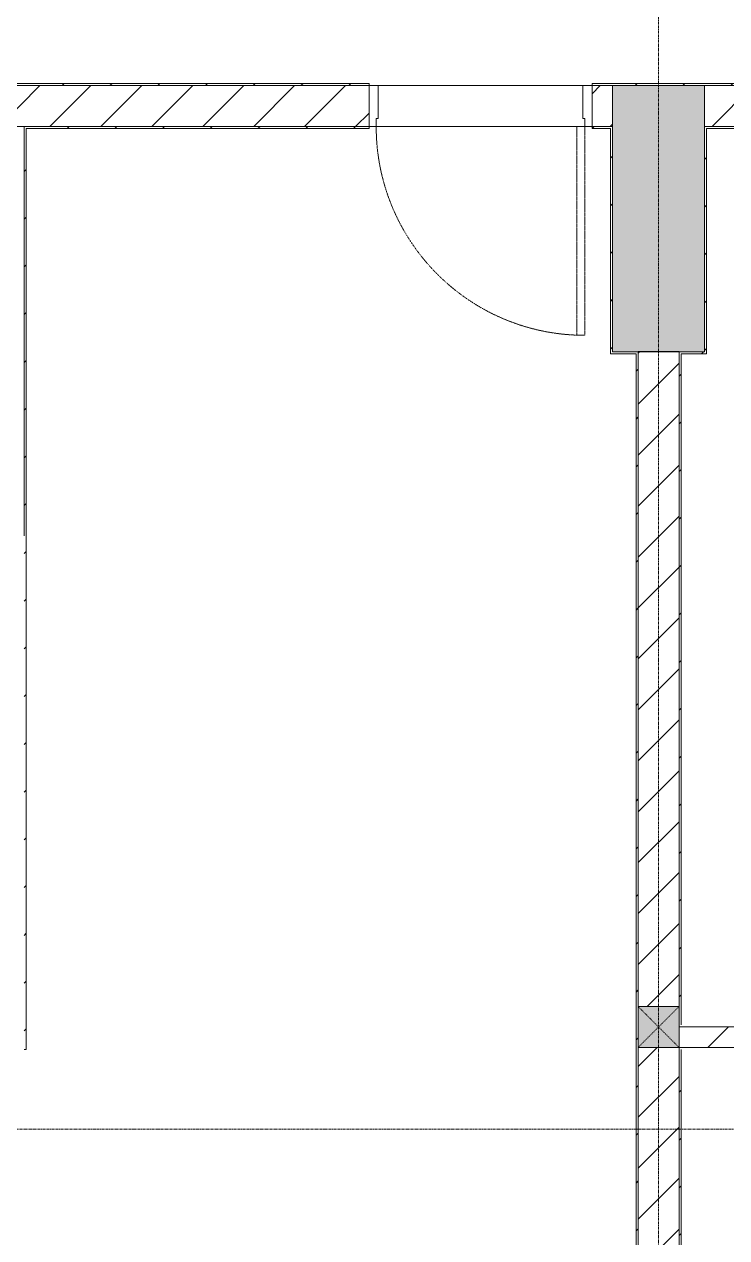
# Model space of a CAD drawing. Header units: millimetres. Extents: x 5359 to 218750, y -16347 to 109893.
# Drawn here: x 57853 to 61286, y 27907 to 33837 of the extents above; entities that cross this region are included whole.
import ezdxf

# ---------------------------------------------------------------- set-up
doc = ezdxf.new("R2010")
doc.units = ezdxf.units.MM
for name, pattern in [('Dash', [6, 3, -3]), ('Grid Line', [22.225, 12.7, -3.175, 3.175, -3.175]), ('NET VAN', [1.06, 0.53, -0.53])]:
    doc.linetypes.add(name, pattern=pattern)
for name, color, linetype, lineweight in [('0-1', 7, 'Continuous', 5), ('A-DETL-GENF-2', 9, 'NET VAN', 9), ('A-DOOR', 31, 'Continuous', 9), ('A-DOOR-FRAM', 31, 'Continuous', 9), ('A-FLOR-1', 9, 'Continuous', 9), ('A-WALL', 113, 'Continuous', 9), ('A-WALL-1', 53, 'Continuous', 18), ('A-WALL-2', 9, 'Continuous', 9), ('A-WALL-3', 113, 'Continuous', 18), ('A-WALL-PATT-1', 10, 'Continuous', 9), ('A-WALL-PATT-2', 9, 'Continuous', 9), ('A-WALL-PATT-3', 111, 'Continuous', 9), ('I-WALL-1', 53, 'Continuous', 18), ('I-WALL-3', 2, 'Continuous', 18), ('S-COLS', 52, 'Continuous', 9), ('S-COLS-1', 253, 'Continuous', 5), ('S-COLS-2', 53, 'Continuous', 18), ('S-COLS-4', 52, 'Continuous', 18), ('S-COLS-5', 52, 'Dash', 9), ('S-COLS-HDLN', 52, 'Dash', 9), ('S-GRID-1', 1, 'Grid Line', 9)]:
    doc.layers.add(name, color=color, linetype=linetype, lineweight=lineweight)
pattern_1 = [(45, (0, 0), (-124.4508, 124.4508), [])]
pattern_2 = [(45, (0, 0), (-116.67262, 116.67262), [])]

# ---------------------------------------------------------------- blocks, each defined once
blk = doc.blocks.new('NCV_TKTC_KET CAU_rvt-1-TKCS_MB ĐỊNH VỊ CỔNG-HÀNG RÀO')
at = {"layer": 'S-COLS-1'}
blk.add_hatch(color=256, dxfattribs=at).paths.add_polyline_path([(61038.7, 32236.9), (61177.6, 32236.9), (61177.6, 33536.9), (60727.6, 33536.9), (60727.6, 32236.9)])
at = {"layer": 'S-COLS-2'}
for p, q in [((61177.6, 33536.9), (60727.6, 33536.9)), ((60727.6, 33536.9), (60727.6, 32236.9)), ((61177.6, 32236.9), (61177.6, 33536.9)), ((60727.6, 32236.9), (61177.6, 32236.9))]:
    blk.add_line(p, q, dxfattribs=at)
blk = doc.blocks.new('NCV_TKTC_TANG 1_rvt-1-TKCS_MB ĐỊNH VỊ CỔNG-HÀNG RÀO')
at = {"layer": 'A-WALL-PATT-1'}
h = blk.add_hatch(dxfattribs=at)
h.set_pattern_fill('FP_2', color=256, style=0, pattern_type=2)
h.set_pattern_definition(pattern_1)
h.paths.add_polyline_path([(65852.6, 28836.9), (65852.6, 28936.9), (65054.2, 28936.9), (65054.2, 28836.9)])
h.paths.add_polyline_path([(64254.2, 28836.9), (64254.2, 28936.9), (63954.6, 28936.9), (63954.6, 28836.9)])
h.paths.add_polyline_path([(61062.6, 28836.9), (62552.6, 28836.9), (62552.6, 28936.9), (61052.6, 28936.9), (61052.6, 28836.9)])
h.paths.add_polyline_path([(63054.6, 28836.9), (63054.6, 28936.9), (62752.6, 28936.9), (62752.6, 28836.9)])
at = {"layer": 'A-WALL-PATT-2'}
h = blk.add_hatch(dxfattribs=at)
h.set_pattern_fill('FP_3', color=256, style=0, pattern_type=2)
h.set_pattern_definition(pattern_2)
h.paths.add_polyline_path([(59537.6, 33326.9), (59537.6, 33336.9), (57852.6, 33336.9), (57852.6, 33326.9), (59528.8, 33326.9)])
h.paths.add_polyline_path([(60727.6, 33326.9), (60727.6, 33336.9), (60627.6, 33336.9), (60627.6, 33326.9), (60717.6, 33326.9)])
h = blk.add_hatch(dxfattribs=at)
h.set_pattern_fill('FP_3', color=256, style=0, pattern_type=2)
h.set_pattern_definition(pattern_2)
h.paths.add_polyline_path([(57852.6, 28826.9), (57862.6, 28826.9), (57862.6, 33326.9), (57852.6, 33326.9), (57852.6, 28836.9)])
h = blk.add_hatch(dxfattribs=at)
h.set_pattern_fill('FP_3', color=256, style=0, pattern_type=2)
h.set_pattern_definition(pattern_2)
h.paths.add_polyline_path([(60717.6, 32236.9), (60727.6, 32236.9), (60727.6, 33326.9), (60717.6, 33326.9), (60717.6, 32965.3)])
h = blk.add_hatch(dxfattribs=at)
h.set_pattern_fill('FP_3', color=256, style=0, pattern_type=2)
h.set_pattern_definition(pattern_2)
h.paths.add_polyline_path([(61177.6, 33326.9), (64042.6, 33326.9), (64042.6, 33336.9), (61177.6, 33336.9)])
h = blk.add_hatch(dxfattribs=at)
h.set_pattern_fill('FP_3', color=256, style=0, pattern_type=2)
h.set_pattern_definition(pattern_2)
h.paths.add_polyline_path([(61187.6, 32226.9), (61187.6, 33326.9), (61177.6, 33326.9), (61177.6, 32226.9)])
h = blk.add_hatch(dxfattribs=at)
h.set_pattern_fill('FP_3', color=256, style=0, pattern_type=2)
h.set_pattern_definition(pattern_2)
h.paths.add_polyline_path([(60852.6, 25546.9), (60852.6, 32236.9), (60842.6, 32236.9), (60842.6, 25546.9)])
h = blk.add_hatch(dxfattribs=at)
h.set_pattern_fill('FP_3', color=256, style=0, pattern_type=2)
h.set_pattern_definition(pattern_2)
h.paths.add_polyline_path([(61052.6, 28936.9), (61062.6, 28936.9), (61062.6, 32236.9), (61052.6, 32236.9), (61052.6, 29020.3)])
h = blk.add_hatch(dxfattribs=at)
h.set_pattern_fill('FP_3', color=256, style=0, pattern_type=2)
h.set_pattern_definition(pattern_2)
h.paths.add_polyline_path([(61062.6, 32226.9), (61177.6, 32226.9), (61177.6, 32236.9), (61062.6, 32236.9)])
h = blk.add_hatch(dxfattribs=at)
h.set_pattern_fill('FP_3', color=256, style=0, pattern_type=2)
h.set_pattern_definition(pattern_2)
h.paths.add_polyline_path([(61052.6, 25536.9), (61062.6, 25536.9), (61062.6, 28836.9), (61052.6, 28836.9), (61052.6, 27047.8)])
at = {"layer": 'A-FLOR-1'}
for p, q in [((60582.6, 33536.9), (59582.6, 33536.9)), ((60592.6, 33336.9), (59572.6, 33336.9)), ((59572.6, 33336.9), (60592.6, 33336.9))]:
    blk.add_line(p, q, dxfattribs=at)
at = {"layer": 'A-WALL-1'}
for p, q in [((61062.6, 28936.9), (61052.6, 28936.9)), ((61052.6, 28936.9), (61052.6, 28836.9)), ((61052.6, 28836.9), (61062.6, 28836.9))]:
    blk.add_line(p, q, dxfattribs=at)
at = {"layer": 'A-WALL-2'}
for p, q in [((62552.6, 28936.9), (61062.6, 28936.9)), ((61062.6, 28836.9), (62552.6, 28836.9))]:
    blk.add_line(p, q, dxfattribs=at)
at = {"layer": 'I-WALL-1'}
for p, q in [((59537.6, 33336.9), (57852.6, 33336.9)), ((57852.6, 33336.9), (57852.6, 33326.9)), ((57852.6, 33326.9), (57852.6, 31336.9)), ((57862.6, 33326.9), (59537.6, 33326.9)), ((57862.6, 28826.9), (57862.6, 33326.9)), ((59537.6, 33326.9), (59537.6, 33336.9)), ((60727.6, 33336.9), (60627.6, 33336.9)), ((60627.6, 33336.9), (60627.6, 33326.9)), ((60627.6, 33326.9), (60717.6, 33326.9)), ((60717.6, 33326.9), (60717.6, 32236.9)), ((60727.6, 33326.9), (60727.6, 33336.9)), ((60727.6, 32236.9), (60727.6, 33326.9)), ((64042.6, 33336.9), (61177.6, 33336.9)), ((61177.6, 33336.9), (61177.6, 33326.9)), ((61177.6, 33326.9), (61177.6, 32236.9)), ((61187.6, 33326.9), (64042.6, 33326.9)), ((61187.6, 32226.9), (61187.6, 33326.9)), ((60717.6, 32236.9), (60717.6, 32226.9)), ((60717.6, 32226.9), (60842.6, 32226.9)), ((60842.6, 32236.9), (60727.6, 32236.9)), ((60852.6, 32236.9), (60842.6, 32236.9)), ((60842.6, 32226.9), (60842.6, 25546.9)), ((60852.6, 25546.9), (60852.6, 32236.9)), ((61052.6, 32236.9), (61052.6, 28936.9)), ((61062.6, 32236.9), (61052.6, 32236.9)), ((61177.6, 32236.9), (61062.6, 32236.9)), ((61062.6, 28946.9), (61062.6, 32226.9)), ((61062.6, 32226.9), (61177.6, 32226.9)), ((61177.6, 32226.9), (61187.6, 32226.9)), ((61052.6, 28936.9), (61062.6, 28936.9)), ((57852.6, 28826.9), (57862.6, 28826.9)), ((61052.6, 28836.9), (61052.6, 25536.9)), ((61062.6, 28836.9), (61052.6, 28836.9)), ((61062.6, 25546.9), (61062.6, 28826.9))]:
    blk.add_line(p, q, dxfattribs=at)
blk = doc.blocks.new('FD_05 - FD_05-1000x2200mm-835433-TKCS_MB ĐỊNH VỊ CỔNG-HÀNG RÀO')
at = {"layer": 'A-DETL-GENF-2'}
for p, q in [((510, -100), (470, -100)), ((470, -100), (470, -1120)), ((510, -1120), (510, -100)), ((470, -1120), (510, -1120))]:
    blk.add_line(p, q, dxfattribs=at)
blk.add_arc((510, -100), 1020, 180, 267.75253, dxfattribs=at)
at = {"layer": 'A-DOOR-FRAM'}
for p, q in [((-545, 100), (-500, 100)), ((-545, -100), (-545, 100)), ((-500, 100), (-500, -60)), ((500, 100), (545, 100)), ((500, -60), (500, 100)), ((545, 100), (545, -100)), ((-510, -100), (-545, -100)), ((-500, -60), (-510, -60)), ((-510, -60), (-510, -100)), ((510, -60), (500, -60)), ((510, -100), (510, -60)), ((545, -100), (510, -100))]:
    blk.add_line(p, q, dxfattribs=at)
blk = doc.blocks.new('G1_SOF - BO TRU - 200x200-3050151-TKCS_MB ĐỊNH VỊ CỔNG-HÀNG RÀO')
at = {"layer": 'S-COLS-HDLN'}
for p, q in [((-100, 100), (100, -100)), ((100, 100), (-100, -100))]:
    blk.add_line(p, q, dxfattribs=at)

msp = doc.modelspace()

# ---------------------------------------------------------------- hatches: boundary and pattern name
at = {"layer": 'A-WALL-PATT-3'}
h = msp.add_hatch(dxfattribs=at)
h.set_pattern_fill('FP_1', color=256, style=0, pattern_type=2)
h.set_pattern_definition(pattern_1)
h.paths.add_polyline_path([(57710.1, 33336.9), (59537.6, 33336.9), (59537.6, 33536.9), (56652.6, 33536.9), (56652.6, 33336.9), (57407.4, 33336.9)])
h.paths.add_polyline_path([(52927.6, 33336.9), (56452.6, 33336.9), (56452.6, 33536.9), (52927.6, 33536.9)])
h.paths.add_polyline_path([(60727.6, 33336.9), (60727.6, 33536.9), (60627.6, 33536.9), (60627.6, 33336.9)])
h = msp.add_hatch(dxfattribs=at)
h.set_pattern_fill('FP_32', color=256, style=0, pattern_type=2)
h.set_pattern_definition(pattern_2)
h.paths.add_polyline_path([(80552.6, 33536.9), (80552.6, 33546.9), (70567.6, 33546.9), (70567.6, 33536.9), (80405.7, 33536.9)])
h.paths.add_polyline_path([(58617.9, 33536.9), (59537.6, 33536.9), (59535.4, 33546.9), (56652.6, 33546.9), (56652.6, 33536.9), (58012.7, 33536.9)])
h.paths.add_polyline_path([(60627.6, 33536.9), (67737.6, 33536.9), (67737.6, 33546.9), (60627.6, 33546.9)])
h.paths.add_polyline_path([(69377.6, 33536.9), (69477.6, 33536.9), (69475.4, 33546.9), (68827.6, 33546.9), (68827.6, 33536.9), (68927.6, 33536.9)])
h = msp.add_hatch(dxfattribs=at)
h.set_pattern_fill('FP_1', color=256, style=0, pattern_type=2)
h.set_pattern_definition(pattern_1)
h.paths.add_polyline_path([(61177.6, 33336.9), (65852.9, 33336.9), (65852.9, 33536.9), (61177.6, 33536.9)])
h.paths.add_polyline_path([(68927.6, 33336.9), (68927.6, 33536.9), (68827.6, 33536.9), (68827.6, 33336.9)])
h.paths.add_polyline_path([(66052.9, 33336.9), (67737.6, 33336.9), (67737.6, 33536.9), (66052.9, 33536.9)])
h = msp.add_hatch(dxfattribs=at)
h.set_pattern_fill('FP_1', color=256, style=0, pattern_type=2)
h.set_pattern_definition(pattern_1)
h.paths.add_polyline_path([(61052.6, 25536.9), (61052.6, 28836.9), (60852.6, 28836.9), (60852.6, 25536.9), (61038.7, 25536.9)])
h.paths.add_polyline_path([(61038.7, 29036.9), (61052.6, 29036.9), (61052.6, 32237), (60852.6, 32237), (60852.6, 29036.9)])
at = {"layer": 'S-COLS-1'}
msp.add_hatch(color=256, dxfattribs=at).paths.add_polyline_path([(60852.6, 28836.9), (61052.6, 28836.9), (61052.6, 29036.9), (60852.6, 29036.9)])

# ---------------------------------------------------------------- linework, layer by layer
at = {"layer": 'A-WALL'}
for p, q in [((59537.6, 33536.9), (56652.6, 33536.9)), ((56652.6, 33536.9), (59537.6, 33536.9)), ((59582.6, 33536.9), (60582.6, 33536.9)), ((60727.6, 33536.9), (60627.6, 33536.9)), ((60627.6, 33536.9), (60727.6, 33536.9)), ((65852.9, 33536.9), (61177.6, 33536.9)), ((60592.6, 33336.9), (59572.6, 33336.9)), ((60852.6, 29036.9), (61052.6, 29036.9)), ((61052.6, 28836.9), (60852.6, 28836.9))]:
    msp.add_line(p, q, dxfattribs=at)
at = {"layer": 'A-WALL-3'}
for p, q in [((60727.6, 33336.9), (60727.6, 33536.9)), ((61177.6, 33536.9), (61177.6, 33336.9)), ((56652.6, 33336.9), (59537.6, 33336.9)), ((60627.6, 33336.9), (60727.6, 33336.9)), ((61177.6, 33336.9), (65852.9, 33336.9)), ((61052.6, 32237), (60852.6, 32237)), ((60852.6, 32237), (60852.6, 29036.9)), ((61052.6, 29036.9), (61052.6, 32237)), ((60852.6, 28836.9), (60852.6, 25536.9)), ((61052.6, 25536.9), (61052.6, 28836.9))]:
    msp.add_line(p, q, dxfattribs=at)
at = {"layer": 'I-WALL-3'}
for p, q in [((59537.6, 33546.9), (56662.6, 33546.9)), ((59537.6, 33536.9), (59537.6, 33546.9)), ((67737.6, 33546.9), (60627.6, 33546.9)), ((60627.6, 33546.9), (60627.6, 33536.9)), ((60727.6, 33536.9), (61177.6, 33536.9))]:
    msp.add_line(p, q, dxfattribs=at)
at = {"layer": 'S-COLS'}
for p, q in [((61052.6, 29036.9), (60852.6, 29036.9)), ((60852.6, 28836.9), (61052.6, 28836.9))]:
    msp.add_line(p, q, dxfattribs=at)
at = {"layer": 'S-COLS-4'}
for p, q in [((60852.6, 29036.9), (60852.6, 28836.9)), ((61052.6, 28836.9), (61052.6, 29036.9))]:
    msp.add_line(p, q, dxfattribs=at)
at = {"layer": 'S-GRID-1'}
for p, q in [((60952.6, 13102.5), (60952.6, 80482.7)), ((135474.6, 33536.9), (24837.1, 33536.9)), ((135474.6, 28436.9), (24837.1, 28436.9))]:
    msp.add_line(p, q, dxfattribs=at)

# ---------------------------------------------------------------- block references
at = {"layer": '0-1'}
for name in ['NCV_TKTC_KET CAU_rvt-1-TKCS_MB ĐỊNH VỊ CỔNG-HÀNG RÀO', 'NCV_TKTC_TANG 1_rvt-1-TKCS_MB ĐỊNH VỊ CỔNG-HÀNG RÀO']:
    msp.add_blockref(name, (0, 0), dxfattribs=at)
at = {"layer": 'A-DOOR'}
msp.add_blockref('FD_05 - FD_05-1000x2200mm-835433-TKCS_MB ĐỊNH VỊ CỔNG-HÀNG RÀO', (60082.6, 33436.9), dxfattribs=at)
at = {"layer": 'S-COLS-5'}
msp.add_blockref('G1_SOF - BO TRU - 200x200-3050151-TKCS_MB ĐỊNH VỊ CỔNG-HÀNG RÀO', (60952.6, 28936.9), dxfattribs=at)

doc.saveas('drawing.dxf')
